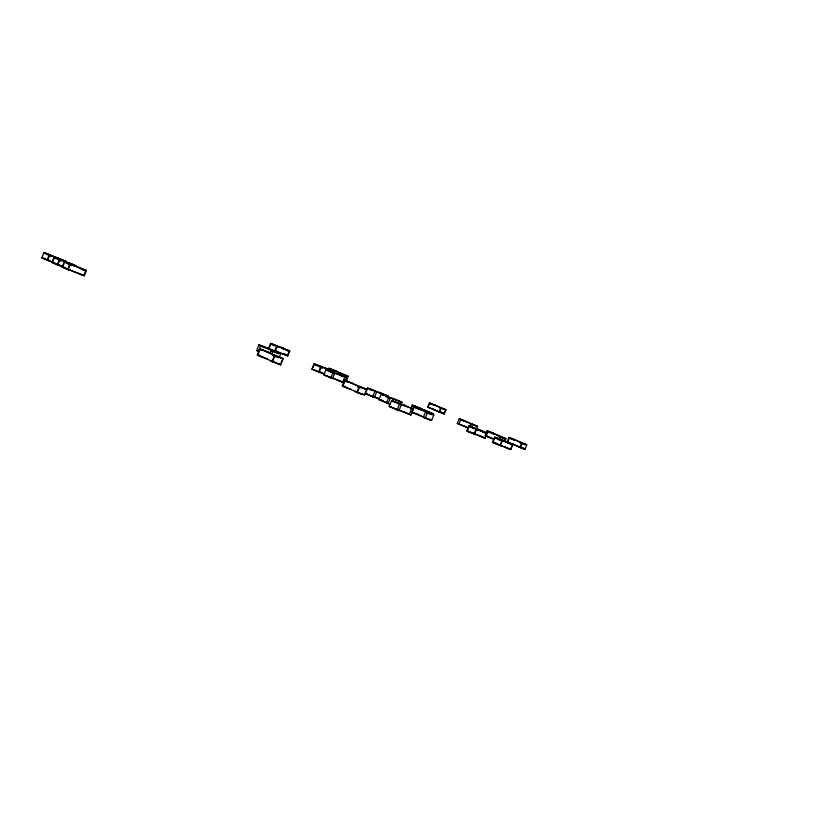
<?xml version="1.0" encoding="UTF-8"?>
<svg xmlns="http://www.w3.org/2000/svg" width="837" height="837" viewBox="0 0 837 837"><rect width="100%" height="100%" fill="white"/><g stroke="black" fill="none" stroke-linecap="round" stroke-linejoin="round"><path stroke-width="1.26" d="M56.027 263.582L41.85 257.848L43.932 252.565L65.851 261.238L43.932 252.565M44.194 258.058L43.953 258.643L49.195 261.029L49.425 260.443L47.845 259.847L49.477 255.724L51.057 256.321L51.287 255.735L46.035 253.37L45.805 253.956M47.081 260.244L49.184 254.929M65.024 267.788L51.873 262.431L53.976 257.095L76.031 265.821L53.976 257.095M52.637 262.033L53.861 258.926M55.849 258.487L56.089 257.89L61.436 260.307L61.206 260.893L59.615 260.297L57.973 264.471L59.563 265.057L59.322 265.653L53.986 263.216M57.209 264.869L59.322 259.501M62.084 267.097L64.219 261.709L86.41 270.487L84.296 275.823L62.084 267.097L75.623 272.14M62.859 266.7L64.093 263.55M64.439 267.285L64.208 267.882L69.649 270.372L69.889 269.776L68.299 269.179L69.963 264.973L71.553 265.57L71.794 264.963L66.332 262.504L66.092 263.1M68.372 263.216L68.603 262.63L73.97 265.036L73.729 265.622M67.535 269.587L69.67 264.168L64.219 261.709M82.371 269.409L85.656 270.885L84.014 275.038L82.455 274.463L82.225 275.059L76.763 272.569M268.143 349.029L268.395 348.391L260.705 345.555L258.371 351.331L256.645 350.557L258.968 344.771L280.667 353.863L279.265 357.347M257.262 355.034L259.784 348.788L283.251 358.644L280.719 364.911L257.262 355.034L264.398 357.598M283.691 348.307L270.592 343.4L268.572 348.401L287.761 355.945L289.759 350.985L282.069 347.7L281.849 348.244L288.127 350.933M269.221 347.993L270.78 344.112L274.839 345.901M272.025 344.572L272.245 344.017L278.323 346.706L278.104 347.261L276.859 346.8L275.289 350.703L276.524 351.163L276.304 351.718M270.048 353.162L271.219 350.253L280.667 353.863M271.575 354.543L272.988 351.038L258.968 344.771M274.651 351.111L276.67 346.089L270.592 343.4M272.213 361.019L274.201 356.102L272.757 355.463L273.04 354.752L283.251 358.644M272.412 361.94L274.965 355.62L259.784 348.788M278.899 353.078L278.648 353.727L270.958 350.902M279.087 363.352L278.805 364.043L270.497 361.071L270.78 360.37L280.719 364.911M281.054 358.477L281.337 357.786M280.918 363.028L282.1 360.098M286.139 355.348L286.359 354.794L287.572 355.244L289.131 351.383L287.918 350.933L288.148 350.379M324.756 374.359L311.898 369.117L314.053 363.802L334.13 371.712L314.053 363.802M312.975 367.652L314.241 364.545M318.594 372.109L320.759 366.763M320.529 372.141L320.289 372.727L313.593 369.734M323.657 373.407L319.253 371.67L320.937 367.516L322.203 367.987L322.444 367.391L315.748 364.43M325.551 368.73L325.792 368.144L332.477 371.105L332.247 371.691M344.258 382.886L323.888 374.913L326.085 369.504L346.445 377.518L345.137 380.741M330.176 369.431L330.406 368.855L336.777 371.23L336.547 371.795M330.772 378L332.98 372.549L346.445 377.518M337.667 374.453L337.907 373.867L344.781 376.901L342.595 382.279L336.872 379.726M339.979 373.752L340.209 373.187L348.213 376.263L346.173 381.62L344.771 381.002L342.929 385.512L344.331 386.139L344.07 386.788L351.226 389.351M341.015 375.97L341.852 373.909L328.784 368.144L348.213 376.263M342.207 385.951L344.562 380.144L366.752 389.446L364.388 395.273L342.207 385.951L346.978 387.667M346.34 376.106L346.57 375.541M362.745 393.767L362.484 394.415L355.359 391.862L355.62 391.214L357.043 391.852L358.906 387.29L357.472 386.652L357.734 386.003L364.859 388.598L364.597 389.247M357.253 392.72L359.638 386.851L366.752 389.446M383.315 400.745L365.34 393.641L367.621 388.033L388.347 396.183L367.621 388.033M367.286 393.631L367.035 394.248L374.38 397.533L376.681 391.915L369.316 388.65M372.685 396.926L374.986 391.297M379.109 392.951L379.36 392.333L386.704 395.577L386.453 396.194M380.155 393.411L390.419 397.973L388.106 403.654L378.92 399.688L381.233 394.039L402.042 402.21L401.122 404.449M380.615 400.295L380.866 399.667M382.655 395.284L382.917 394.656M403.507 405.61L403.779 404.962L413.405 409.094L410.998 414.974L389.205 406.5L391.632 400.567L405.485 405.579M392.658 398.925L392.919 398.297L400.4 401.614L400.149 402.231M391.235 406.468L390.963 407.127L398.904 410.695L401.341 404.731L393.39 401.195L393.118 401.854M397.146 410.067L399.584 404.093L413.405 409.094M411.009 408.33L412.338 405.077L433.399 413.876L412.338 405.077M410.967 409.303L412.327 405.966L433.828 414.964L431.547 420.54L411.93 412.359L414.2 406.792L420.582 409.126L420.331 409.732L415.016 407.797M411.699 408.477L409.283 414.378L402.513 411.333M413.928 406.489L414.179 405.882L420.425 408.163L420.184 408.759M425.06 411.396L425.311 410.789L431.536 413.059M427.676 407.106L429.423 402.848L445.975 409.743L444.227 414.012L427.676 407.106L433.953 409.523M433.21 404.826L429.59 403.476L428.23 406.792L429.13 407.745M425.186 418.27L427.487 412.662L433.828 414.964M429.894 419.065L429.643 419.693L423.271 417.422L425.573 411.814L431.923 414.127L431.672 414.744L426.378 412.819M439.498 407.786L444.301 409.575M445.41 410.057L444.049 413.384L437.939 411.595L439.237 411.605L440.607 408.268M439.415 412.243L441.172 407.943L445.975 409.743M467.768 428L457.264 423.386L459.21 418.667L477.645 426.357L476.671 428.722M458.917 424.108L460.852 419.379L466.021 421.293L465.801 421.806M457.264 423.386L464.085 425.981L464.305 425.458M478.387 429.988L478.618 429.423L487.197 433.074L485.104 438.169L466.837 431.013L468.94 425.887L479.988 429.925M467.831 429.58L469.055 426.588M469.86 426.106L470.833 423.731L477.645 426.357M471.534 426.849L472.507 424.464L459.21 418.667M475.761 426.148L475.981 425.625M474.077 434.215L476.19 429.067L487.197 433.074M468.228 431.515L475.468 434.717L475.698 434.141L474.663 433.775L476.305 429.768L477.352 430.145L477.582 429.569L470.342 426.399L470.101 426.964L474.244 428.785M480.448 430.888L485.606 433.147L485.837 432.583M486.088 433.21L487.082 430.804L492.187 432.677L505.977 438.693L504.983 441.099M488.578 432.091L488.798 431.557L493.893 433.43L493.673 433.953L487.291 431.526L485.753 435.271L487.029 435.826L486.81 436.37L491.926 438.211L490.22 437.458M504.146 440.597L512.966 444.353L510.832 449.521L492.438 442.334L494.583 437.123L505.496 441.078M493.014 441.884L494.269 438.839M499.082 440.011L500.254 437.186L498.946 436.611L499.166 436.077L505.977 438.693M499.71 439.749L500.913 436.83L487.082 430.804M499.93 445.65L502.095 440.408L512.966 444.353M503.225 441.486L503.466 440.911L495.964 437.625L495.724 438.201L494.688 437.824L503.225 441.486L502.2 441.12L500.516 445.19L501.551 445.556L501.311 446.142L493.82 442.825L494.05 442.25L497.262 443.673M515.111 440.388L515.32 439.885L509.022 437.458L507.159 441.967L524.945 449.396L526.818 444.876L513.688 439.174M508.791 442.679L507.777 441.643L509.22 438.138L513.949 439.959M511.627 443.861L511.386 444.437L512.39 444.803L510.727 448.831L509.723 448.475L509.482 449.05L502.022 445.755M513.667 443.872L513.458 444.374L524.945 449.396M522.34 447.753L518.846 446.487L518.637 446.989L524.736 448.716L521.252 447.45M518.846 446.487L520.091 447.031L521.556 443.495L520.52 442.449L525.165 444.154L524.956 444.656M520.3 447.711L522.173 443.171L526.818 444.876M492.438 442.334L498.507 444.499M389.205 406.5L401.383 410.831M390.324 404.449L386.412 403.047L388.734 397.366L402.042 402.21M412.191 412.285L415.382 413.426M411.93 412.359L418.322 414.639M365.34 393.641L375.98 397.46M378.763 398.464L377.1 397.868L379.192 398.799M467.423 430.574L468.469 430.95M267.463 358.885L259.135 355.892L259.418 355.191L258.016 354.553L259.972 349.699L261.374 350.337L261.657 349.636L269.964 352.67M466.837 431.013L474.16 433.639M378.92 399.688L387.29 402.691M489.195 437.092L485.104 435.617L493.715 439.404M357.472 386.652L361.029 387.95M485.606 433.147L486.621 433.524L484.989 437.479L483.734 437.678L477.561 434.947M323.888 374.913L335.731 379.213M256.645 350.557L258.842 351.352M504.92 441.528L503.905 441.162L510.319 443.976M499.961 436.987L503.006 438.096M346.434 380.971L353.57 383.587M502.284 437.929L505.318 439.038L504.02 438.473M311.898 369.117L316.951 370.958M344.771 381.002L348.338 382.3M414.974 406.866L418.102 408.006M275.383 356.541L278.941 357.828M520.311 442.951L525.029 444.771M275.708 351.027L287.761 355.945M440.534 412.013L442.94 412.892M439.237 411.605L444.049 413.384M261.552 346.602L264.848 347.815M461.668 420.289L464.776 421.429M510.392 438.567L513.887 439.854M341.036 374.149L344.216 375.321M41.85 257.848L50.785 261.196M276.67 346.089L289.759 350.985M281.849 348.244L283.063 348.705M51.873 262.431L61.959 266.197M85.656 270.885L78.866 267.244M69.67 264.168L86.41 270.487M429.423 402.848L441.172 407.943M509.022 437.458L522.173 443.171M434.413 405.275L435.7 405.286L429.59 403.476M492.397 433.399L493.673 433.953M432.499 408.895L444.227 414.012M479.413 430.354L485.596 433.064M505.987 441.999L512.39 444.803M468.94 425.887L476.19 429.067M494.583 437.123L502.095 440.408M464.085 425.981L468.511 427.927M412.327 405.966L427.487 412.662M478.931 435.439L485.104 438.169M504.439 446.707L510.832 449.521M471.566 432.321L474.663 433.775M330.144 370.665L333.482 372.151M327.79 370.132L334.685 373.176L332.477 378.617L325.603 375.541M326.085 369.504L332.98 372.549M315.35 365.047L317.589 366.031M318.855 366.501L322.203 367.987M327.549 370.728L334.434 373.783M369.065 389.278L372.214 390.67M385.878 396.707L389.09 398.13M391.632 400.567L399.584 404.093M344.562 380.144L359.638 386.851M283.325 353.444L286.568 354.794M416.449 413.802L421.712 416.156M423.982 417.161L431.547 420.54M338.546 380.333L343.118 382.373M403.099 411.438L410.998 414.974M356.855 391.883L362.484 394.415M61.948 260.213L65.108 261.636L58.527 258.099L58.297 258.675L61.457 260.098M69.44 263.697L72.662 265.141M78.636 267.83L83.009 269.807M46.851 254.427L50 255.85M57.994 259.449L61.206 260.893M67.19 263.592L70.465 265.078M54.269 257.89L56.414 258.853M78.835 273.343L84.296 275.823"/></g></svg>
